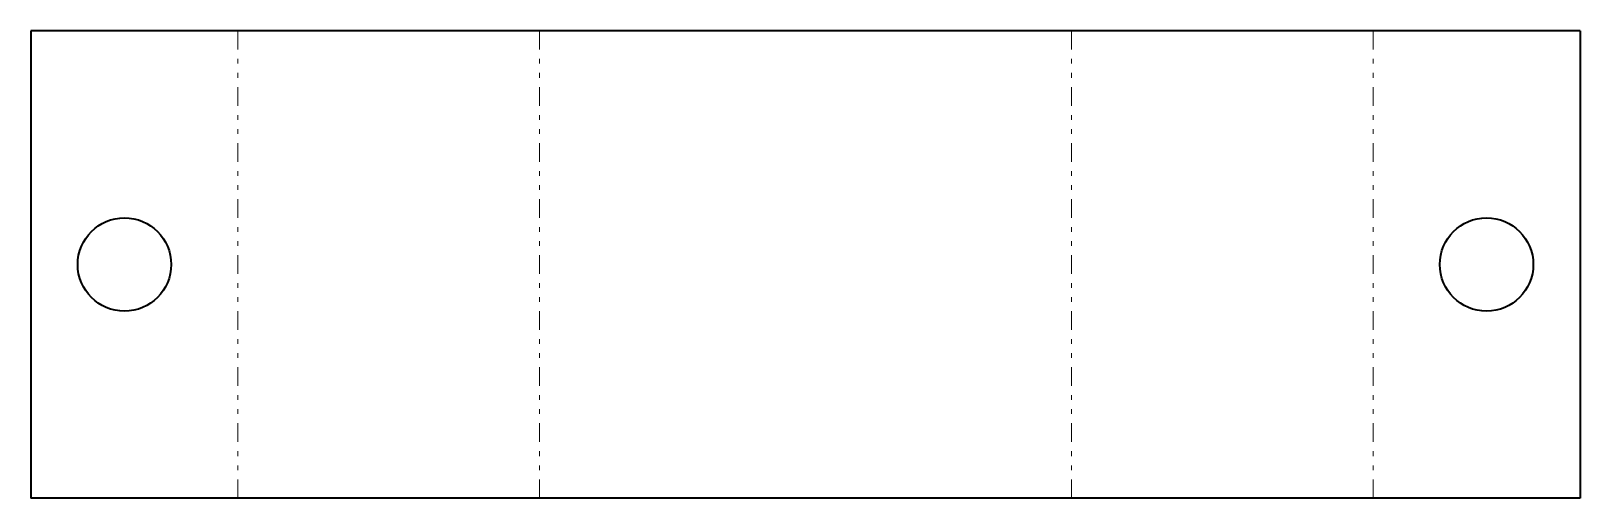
# Model space of a CAD drawing. Header units: millimetres. Extents: x 0 to 331, y 0 to 100.
import ezdxf

# ---------------------------------------------------------------- set-up
doc = ezdxf.new("R2010")
doc.units = ezdxf.units.MM
doc.linetypes.add('K5LT_BASIC', pattern=[0])
doc.linetypes.add('K5LT_CHAIN_LINE_WITH_2_POINTS', pattern=[12, 4, -2, 1, -2, 1, -2])

msp = doc.modelspace()

# ---------------------------------------------------------------- linework, layer by layer
at = {"color": 7, "linetype": 'K5LT_BASIC', "lineweight": 40}
for p, q in [((39.34, 100), (0, 100)), ((0, 100), (0, 0)), ((49.16, 100), (39.34, 100)), ((103.91, 100), (49.16, 100)), ((113.72, 100), (103.91, 100)), ((217.72, 100), (113.72, 100)), ((227.54, 100), (217.72, 100)), ((282.29, 100), (227.54, 100)), ((292.11, 100), (282.29, 100)), ((331.45, 100), (292.11, 100)), ((331.45, 100), (331.45, 0)), ((39.34, 0), (0, 0)), ((49.16, 0), (39.34, 0)), ((103.91, 0), (49.16, 0)), ((113.72, 0), (103.91, 0)), ((217.72, 0), (113.72, 0)), ((227.54, 0), (217.72, 0)), ((282.29, 0), (227.54, 0)), ((292.11, 0), (282.29, 0)), ((331.45, 0), (292.11, 0))]:
    msp.add_line(p, q, dxfattribs=at)
at = {"color": 7, "linetype": 'K5LT_CHAIN_LINE_WITH_2_POINTS', "lineweight": 18}
for p, q in [((44.25, 100), (44.25, 0)), ((108.82, 0), (108.82, 100)), ((222.63, 100), (222.63, 0)), ((287.2, 0), (287.2, 100))]:
    msp.add_line(p, q, dxfattribs=at)
at = {"color": 7, "linetype": 'K5LT_BASIC', "lineweight": 40}
for centre in [(20, 50), (311.45, 50)]:
    msp.add_circle(centre, 10, dxfattribs=at)

doc.saveas('drawing.dxf')
